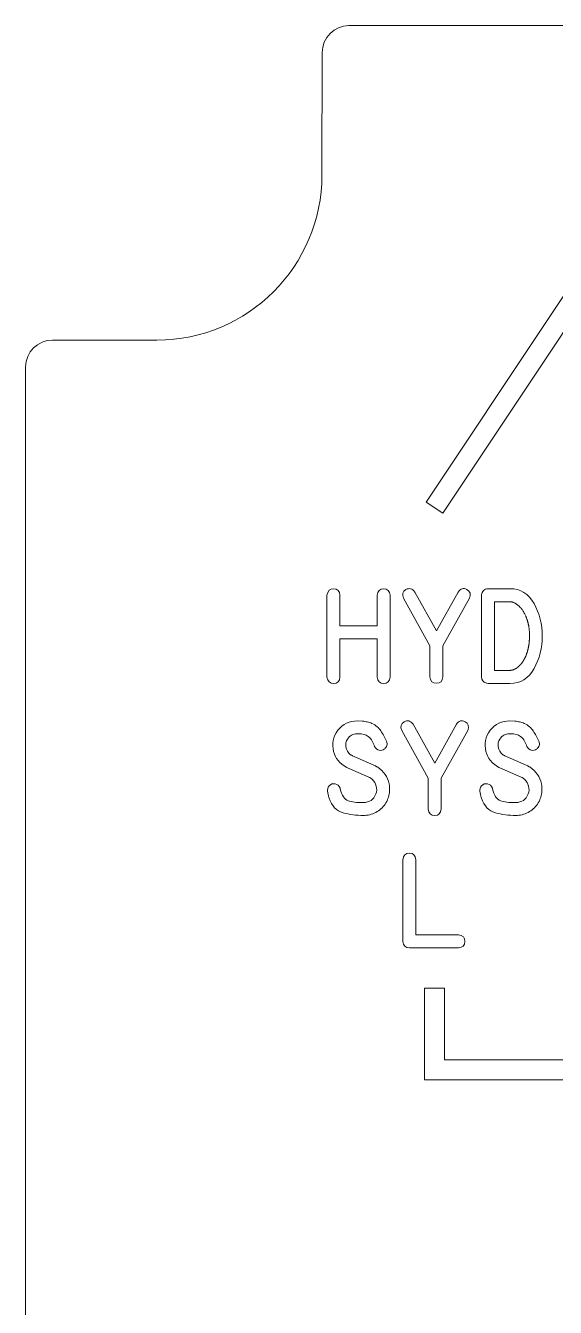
# Model space of a CAD drawing. Header units: millimetres. Extents: x -166 to 342, y -77 to 132.
# Drawn here: x 69.57 to 89.33, y 84.52 to 132.26 of the extents above; entities that cross this region are included whole.
import ezdxf

# ---------------------------------------------------------------- set-up
doc = ezdxf.new("R2010")
doc.units = ezdxf.units.MM
doc.header["$MEASUREMENT"] = 0
doc.layers.add('Engrave', color=7, linetype='Continuous')
doc.layers.add('Front', color=7, linetype='Continuous')

msp = doc.modelspace()

# ---------------------------------------------------------------- linework, layer by layer
at = {"layer": 'Engrave', "color": 114, "lineweight": 9}
for points, knots in [([(113.8184, 127.4256), (113.8184, 127.4256), (94.0148, 127.4256), (94.0148, 127.4256), (94.0148, 127.4256), (94.0148, 127.4256), (85.1305, 114.0986), (85.1305, 114.0986), (85.1305, 114.0986), (85.1305, 114.0986), (84.5064, 114.5148), (84.5064, 114.5148), (84.5064, 114.5148), (84.5064, 114.5148), (93.5024, 128.0086), (93.5024, 128.0086), (93.5024, 128.0086), (93.5024, 128.0086), (93.6135, 128.1755), (93.6135, 128.1755), (93.6135, 128.1755), (93.6135, 128.1755), (93.8143, 128.1755), (93.8143, 128.1755), (93.8143, 128.1755), (93.8143, 128.1755), (113.8184, 128.1755), (113.8184, 128.1755), (113.8184, 128.1755), (113.8184, 128.1755), (113.8184, 127.4256), (113.8184, 127.4256)], [0, 0, 0, 0, 0.1111111, 0.1111111, 0.1111111, 0.1111111, 0.2222222, 0.2222222, 0.2222222, 0.2222222, 0.3333333, 0.3333333, 0.3333333, 0.3333333, 0.4444444, 0.4444444, 0.4444444, 0.4444444, 0.5555556, 0.5555556, 0.5555556, 0.5555556, 0.6666667, 0.6666667, 0.6666667, 0.6666667, 0.7777778, 0.7777778, 0.7777778, 0.7777778, 1, 1, 1, 1]), ([(80.8042, 108.0009), (80.8042, 108.0009), (80.8042, 111.0465), (80.8042, 111.0465), (80.8042, 111.0465), (80.8283, 111.2117), (80.9124, 111.2929), (81.0558, 111.2905), (81.0558, 111.2905), (81.1993, 111.2876), (81.2775, 111.2058), (81.2898, 111.0465), (81.2898, 111.0465), (81.2898, 111.0465), (81.2898, 109.9077), (81.2898, 109.9077), (81.2898, 109.9077), (81.2898, 109.9077), (82.6768, 109.9077), (82.6768, 109.9077), (82.6768, 109.9077), (82.6768, 109.9077), (82.6768, 111.0465), (82.6768, 111.0465), (82.6768, 111.0465), (82.7009, 111.2082), (82.7821, 111.2899), (82.9202, 111.2905), (82.9202, 111.2905), (83.0584, 111.2911), (83.1407, 111.2094), (83.166, 111.0465), (83.166, 111.0465), (83.166, 111.0465), (83.166, 108.0009), (83.166, 108.0009), (83.166, 108.0009), (83.1407, 107.8392), (83.0584, 107.7587), (82.9202, 107.7593), (82.9202, 107.7593), (82.7821, 107.7599), (82.7009, 107.8404), (82.6768, 108.0009), (82.6768, 108.0009), (82.6768, 108.0009), (82.6768, 109.4185), (82.6768, 109.4185), (82.6768, 109.4185), (82.6768, 109.4185), (81.2898, 109.4185), (81.2898, 109.4185), (81.2898, 109.4185), (81.2898, 109.4185), (81.2898, 108.0009), (81.2898, 108.0009), (81.2898, 108.0009), (81.2775, 107.8428), (81.1993, 107.7622), (81.0558, 107.7599), (81.0558, 107.7599), (80.9124, 107.7575), (80.8283, 107.8381), (80.8042, 108.0009)], [0, 0, 0, 0, 0.0588235, 0.0588235, 0.0588235, 0.0588235, 0.1176471, 0.1176471, 0.1176471, 0.1176471, 0.1764706, 0.1764706, 0.1764706, 0.1764706, 0.2352941, 0.2352941, 0.2352941, 0.2352941, 0.2941176, 0.2941176, 0.2941176, 0.2941176, 0.3529412, 0.3529412, 0.3529412, 0.3529412, 0.4117647, 0.4117647, 0.4117647, 0.4117647, 0.4705882, 0.4705882, 0.4705882, 0.4705882, 0.5294118, 0.5294118, 0.5294118, 0.5294118, 0.5882353, 0.5882353, 0.5882353, 0.5882353, 0.6470588, 0.6470588, 0.6470588, 0.6470588, 0.7058824, 0.7058824, 0.7058824, 0.7058824, 0.7647059, 0.7647059, 0.7647059, 0.7647059, 0.8235294, 0.8235294, 0.8235294, 0.8235294, 0.8823529, 0.8823529, 0.8823529, 0.8823529, 1, 1, 1, 1]), ([(85.6977, 111.1653), (85.7871, 111.2999), (85.8953, 111.3317), (86.0223, 111.2617), (86.0223, 111.2617), (86.1493, 111.1917), (86.1816, 111.0824), (86.1199, 110.933), (86.1199, 110.933), (86.1199, 110.933), (85.1292, 109.1639), (85.1292, 109.1639), (85.1292, 109.1639), (85.1292, 109.1639), (85.1292, 108.0115), (85.1292, 108.0115), (85.1292, 108.0115), (85.1186, 107.8487), (85.0386, 107.7669), (84.8887, 107.7669), (84.8887, 107.7669), (84.7388, 107.7669), (84.6588, 107.8487), (84.6488, 108.0115), (84.6488, 108.0115), (84.6488, 108.0115), (84.6488, 109.1639), (84.6488, 109.1639), (84.6488, 109.1639), (84.6488, 109.1639), (83.6599, 110.933), (83.6599, 110.933), (83.6599, 110.933), (83.5987, 111.0812), (83.6299, 111.19), (83.7528, 111.2594), (83.7528, 111.2594), (83.8756, 111.3287), (83.9856, 111.2976), (84.082, 111.1653), (84.082, 111.1653), (84.082, 111.1653), (84.8899, 109.7219), (84.8899, 109.7219), (84.8899, 109.7219), (84.8899, 109.7219), (85.6977, 111.1653), (85.6977, 111.1653)], [0, 0, 0, 0, 0.0769231, 0.0769231, 0.0769231, 0.0769231, 0.1538462, 0.1538462, 0.1538462, 0.1538462, 0.2307692, 0.2307692, 0.2307692, 0.2307692, 0.3076923, 0.3076923, 0.3076923, 0.3076923, 0.3846154, 0.3846154, 0.3846154, 0.3846154, 0.4615385, 0.4615385, 0.4615385, 0.4615385, 0.5384615, 0.5384615, 0.5384615, 0.5384615, 0.6153846, 0.6153846, 0.6153846, 0.6153846, 0.6923077, 0.6923077, 0.6923077, 0.6923077, 0.7692308, 0.7692308, 0.7692308, 0.7692308, 0.8461538, 0.8461538, 0.8461538, 0.8461538, 1, 1, 1, 1]), ([(86.8137, 111.2911), (86.8137, 111.2911), (87.625, 111.2911), (87.625, 111.2911), (87.625, 111.2911), (88.0284, 111.2911), (88.33, 111.1077), (88.5311, 110.7402), (88.5311, 110.7402), (88.7321, 110.3727), (88.8327, 109.9682), (88.8327, 109.5272), (88.8327, 109.5272), (88.8327, 109.0863), (88.7316, 108.6824), (88.5305, 108.3149), (88.5305, 108.3149), (88.3288, 107.9474), (88.0272, 107.7634), (87.625, 107.7634), (87.625, 107.7634), (87.625, 107.7634), (86.8137, 107.7634), (86.8137, 107.7634), (86.8137, 107.7634), (86.8137, 107.7634), (86.8172, 107.7634), (86.8172, 107.7634), (86.8172, 107.7634), (86.8172, 107.7634), (86.8137, 107.7634), (86.8137, 107.7634), (86.8137, 107.7634), (86.776, 107.7693), (86.7555, 107.7728), (86.7519, 107.774), (86.7519, 107.774), (86.6326, 107.8022), (86.5732, 107.8804), (86.5744, 108.008), (86.5744, 108.008), (86.5744, 108.008), (86.5726, 108.008), (86.5726, 108.008), (86.5726, 108.008), (86.5726, 108.008), (86.5744, 111.05), (86.5744, 111.05), (86.5744, 111.05), (86.5732, 111.0536), (86.5726, 111.0583), (86.5726, 111.0636), (86.5726, 111.0636), (86.5761, 111.1271), (86.6008, 111.1806), (86.6473, 111.2247), (86.6473, 111.2247), (86.6943, 111.2688), (86.7502, 111.2911), (86.8154, 111.2911), (86.8154, 111.2911), (86.8154, 111.2911), (86.8137, 111.2911), (86.8137, 111.2911)], [0, 0, 0, 0, 0.0588235, 0.0588235, 0.0588235, 0.0588235, 0.1176471, 0.1176471, 0.1176471, 0.1176471, 0.1764706, 0.1764706, 0.1764706, 0.1764706, 0.2352941, 0.2352941, 0.2352941, 0.2352941, 0.2941176, 0.2941176, 0.2941176, 0.2941176, 0.3529412, 0.3529412, 0.3529412, 0.3529412, 0.4117647, 0.4117647, 0.4117647, 0.4117647, 0.4705882, 0.4705882, 0.4705882, 0.4705882, 0.5294118, 0.5294118, 0.5294118, 0.5294118, 0.5882353, 0.5882353, 0.5882353, 0.5882353, 0.6470588, 0.6470588, 0.6470588, 0.6470588, 0.7058824, 0.7058824, 0.7058824, 0.7058824, 0.7647059, 0.7647059, 0.7647059, 0.7647059, 0.8235294, 0.8235294, 0.8235294, 0.8235294, 0.8823529, 0.8823529, 0.8823529, 0.8823529, 1, 1, 1, 1]), ([(87.625, 108.249), (87.6274, 108.249), (87.6297, 108.249), (87.6321, 108.249), (87.6321, 108.249), (87.6344, 108.249), (87.6374, 108.249), (87.6403, 108.249), (87.6403, 108.249), (87.6427, 108.249), (87.645, 108.2496), (87.6468, 108.2502), (87.6468, 108.2502), (87.6485, 108.2508), (87.6509, 108.2508), (87.6544, 108.2508), (87.6544, 108.2508), (87.6568, 108.2508), (87.6591, 108.2514), (87.6621, 108.252), (87.6621, 108.252), (87.665, 108.2526), (87.668, 108.2526), (87.6715, 108.2526), (87.6715, 108.2526), (87.6738, 108.2526), (87.6762, 108.2532), (87.6785, 108.2532), (87.6785, 108.2532), (87.6809, 108.2538), (87.6838, 108.2543), (87.6874, 108.2543), (87.6874, 108.2543), (87.6891, 108.2543), (87.6915, 108.2543), (87.6938, 108.2549), (87.6938, 108.2549), (87.6962, 108.2555), (87.6991, 108.2561), (87.7026, 108.2561), (87.7026, 108.2561), (87.7073, 108.2585), (87.712, 108.2596), (87.7162, 108.2596), (87.7162, 108.2596), (87.7185, 108.2596), (87.7209, 108.2602), (87.7232, 108.262), (87.7232, 108.262), (87.7256, 108.2637), (87.7285, 108.2655), (87.732, 108.2661), (87.732, 108.2661), (87.7344, 108.2661), (87.7367, 108.2667), (87.7397, 108.2673), (87.7397, 108.2673), (87.7426, 108.2679), (87.7456, 108.2684), (87.7491, 108.2696), (87.7491, 108.2696), (87.7514, 108.2696), (87.7538, 108.2702), (87.7561, 108.2714), (87.7561, 108.2714), (87.7585, 108.2726), (87.7608, 108.2737), (87.7644, 108.2749), (87.7644, 108.2749), (87.7714, 108.2773), (87.7767, 108.2796), (87.7802, 108.282), (87.7802, 108.282), (87.8008, 108.289), (87.8067, 108.2908), (87.7973, 108.289), (87.7973, 108.289), (87.7997, 108.289), (87.802, 108.2896), (87.8044, 108.2914), (87.8044, 108.2914), (87.8067, 108.2931), (87.8096, 108.2943), (87.8126, 108.2955), (87.8126, 108.2955), (87.8232, 108.3026), (87.8279, 108.3055), (87.8267, 108.3043), (87.8267, 108.3043), (87.8379, 108.3102), (87.8437, 108.3131), (87.8437, 108.3131), (87.8437, 108.3131), (87.8461, 108.3143), (87.8485, 108.3155), (87.8508, 108.3172), (87.8508, 108.3172), (87.8532, 108.319), (87.8561, 108.3208), (87.8596, 108.3231), (87.8596, 108.3231), (87.8696, 108.3302), (87.8749, 108.3337), (87.8749, 108.3337), (87.8749, 108.3337), (87.8773, 108.3349), (87.8796, 108.3361), (87.8826, 108.3378), (87.8826, 108.3378), (87.8855, 108.3396), (87.8884, 108.3414), (87.892, 108.3437), (87.892, 108.3437), (87.8943, 108.3449), (87.8967, 108.3466), (87.899, 108.349), (87.899, 108.349), (87.9014, 108.3513), (87.9043, 108.3537), (87.9078, 108.3561), (87.9078, 108.3561), (87.9096, 108.3572), (87.912, 108.3584), (87.9143, 108.3602), (87.9143, 108.3602), (87.9167, 108.3619), (87.9196, 108.3643), (87.9231, 108.366), (87.9231, 108.366), (87.9255, 108.3684), (87.9314, 108.3731), (87.9402, 108.3802), (87.9402, 108.3802), (87.9496, 108.3896), (87.9543, 108.3937), (87.9543, 108.3937), (87.9543, 108.3937), (87.9566, 108.396), (87.9584, 108.3984), (87.9607, 108.4007), (87.9607, 108.4007), (87.9631, 108.4031), (87.966, 108.406), (87.9696, 108.4096), (87.9696, 108.4096), (87.9719, 108.4119), (87.9743, 108.4137), (87.9766, 108.416), (87.9766, 108.416), (87.979, 108.4184), (87.9813, 108.4213), (87.9849, 108.4248), (87.9849, 108.4248), (87.9884, 108.4272), (87.9937, 108.4319), (88.0007, 108.4384), (88.0007, 108.4384), (88.0031, 108.4407), (88.0054, 108.4431), (88.0072, 108.4454), (88.0072, 108.4454), (88.0095, 108.4478), (88.0125, 108.4507), (88.016, 108.4542), (88.016, 108.4542), (88.0184, 108.4566), (88.0207, 108.4589), (88.0231, 108.4619), (88.0231, 108.4619), (88.0254, 108.4648), (88.0284, 108.4678), (88.0313, 108.4713), (88.0313, 108.4713), (88.0454, 108.4895), (88.0501, 108.4954), (88.0454, 108.4883), (88.0454, 108.4883), (88.0536, 108.4966), (88.0583, 108.503), (88.0607, 108.5077), (88.0607, 108.5077), (88.0713, 108.5213), (88.076, 108.5277), (88.0748, 108.5266), (88.0748, 108.5266), (88.0772, 108.5301), (88.0795, 108.533), (88.0813, 108.536), (88.0813, 108.536), (88.0836, 108.5389), (88.0866, 108.5418), (88.0901, 108.5454), (88.0901, 108.5454), (88.0925, 108.5489), (88.0942, 108.5524), (88.096, 108.556), (88.096, 108.556), (88.0977, 108.5595), (88.1007, 108.5624), (88.1036, 108.566), (88.1036, 108.566), (88.1048, 108.5695), (88.1071, 108.573), (88.1101, 108.5771), (88.1101, 108.5771), (88.113, 108.5812), (88.1154, 108.5848), (88.1177, 108.5883), (88.1177, 108.5883), (88.1248, 108.5977), (88.1289, 108.6048), (88.1313, 108.6095), (88.1313, 108.6095), (88.1336, 108.6124), (88.136, 108.6165), (88.1377, 108.6206), (88.1377, 108.6206), (88.1395, 108.6242), (88.1418, 108.6283), (88.1454, 108.6318), (88.1454, 108.6318), (88.1477, 108.6347), (88.1495, 108.6389), (88.1512, 108.643), (88.1512, 108.643), (88.153, 108.6465), (88.1554, 108.6506), (88.1589, 108.6541), (88.1589, 108.6541), (88.1612, 108.6594), (88.1648, 108.6671), (88.1695, 108.6765), (88.1695, 108.6765), (88.1718, 108.68), (88.1736, 108.6835), (88.1754, 108.6882), (88.1754, 108.6882), (88.1771, 108.6929), (88.1795, 108.6977), (88.183, 108.7024), (88.183, 108.7024), (88.1853, 108.7059), (88.1877, 108.7094), (88.1895, 108.7135), (88.1895, 108.7135), (88.1906, 108.7176), (88.1936, 108.7218), (88.1971, 108.7265), (88.1971, 108.7265), (88.1983, 108.73), (88.1995, 108.7335), (88.2012, 108.7382), (88.2012, 108.7382), (88.203, 108.7429), (88.2047, 108.7476), (88.2071, 108.7523), (88.2071, 108.7523), (88.2106, 108.7576), (88.2147, 108.7664), (88.2194, 108.7782), (88.2194, 108.7782), (88.2306, 108.8064), (88.2347, 108.8158), (88.2312, 108.8052), (88.2312, 108.8052), (88.2324, 108.8088), (88.2341, 108.8135), (88.2359, 108.8182), (88.2359, 108.8182), (88.2377, 108.8235), (88.2394, 108.8288), (88.2418, 108.8329), (88.2418, 108.8329), (88.243, 108.8376), (88.2441, 108.8423), (88.2459, 108.847), (88.2459, 108.847), (88.2477, 108.8517), (88.25, 108.8564), (88.2518, 108.8623), (88.2518, 108.8623), (88.2553, 108.8729), (88.2583, 108.8817), (88.2606, 108.8899), (88.2606, 108.8899), (88.2618, 108.8946), (88.263, 108.8993), (88.2647, 108.904), (88.2647, 108.904), (88.2665, 108.9081), (88.2688, 108.9134), (88.2712, 108.9193), (88.2712, 108.9193), (88.2665, 108.9076), (88.2694, 108.9175), (88.2794, 108.9487), (88.2794, 108.9487), (88.2818, 108.954), (88.2853, 108.964), (88.29, 108.9775), (88.29, 108.9775), (88.29, 108.9822), (88.2906, 108.9875), (88.2924, 108.9922), (88.2924, 108.9922), (88.2941, 108.9975), (88.2959, 109.0028), (88.2971, 109.0087), (88.2971, 109.0087), (88.2982, 109.0134), (88.2994, 109.0181), (88.3006, 109.0234), (88.3006, 109.0234), (88.3012, 109.0287), (88.3029, 109.034), (88.3053, 109.0398), (88.3053, 109.0398), (88.3053, 109.0434), (88.3065, 109.0475), (88.3082, 109.0528), (88.3082, 109.0528), (88.31, 109.0581), (88.3112, 109.0634), (88.3123, 109.0692), (88.3123, 109.0692), (88.3135, 109.0769), (88.3153, 109.0881), (88.3176, 109.1016), (88.3176, 109.1016), (88.3176, 109.1063), (88.3182, 109.111), (88.32, 109.1163), (88.32, 109.1163), (88.3218, 109.1216), (88.3235, 109.1269), (88.3241, 109.1327), (88.3241, 109.1327), (88.3241, 109.1374), (88.3247, 109.1421), (88.3259, 109.1474), (88.3259, 109.1474), (88.327, 109.1527), (88.3282, 109.158), (88.3294, 109.1639), (88.3294, 109.1639), (88.3306, 109.1721), (88.3323, 109.1827), (88.3347, 109.1968), (88.3347, 109.1968), (88.3347, 109.2009), (88.3359, 109.2062), (88.3376, 109.2121), (88.3376, 109.2121), (88.3388, 109.218), (88.3406, 109.2233), (88.3417, 109.2292), (88.3417, 109.2292), (88.3417, 109.2374), (88.3429, 109.248), (88.3453, 109.2621), (88.3453, 109.2621), (88.3453, 109.2668), (88.3453, 109.2715), (88.3459, 109.2768), (88.3459, 109.2768), (88.3464, 109.2821), (88.3476, 109.288), (88.3488, 109.2944), (88.3488, 109.2944), (88.3506, 109.3085), (88.3517, 109.3191), (88.3517, 109.3273), (88.3517, 109.3273), (88.3529, 109.3356), (88.3535, 109.3462), (88.3535, 109.3603), (88.3535, 109.3603), (88.3547, 109.3685), (88.3553, 109.3797), (88.3553, 109.3944), (88.3553, 109.3944), (88.3564, 109.4026), (88.357, 109.4138), (88.357, 109.4273), (88.357, 109.4273), (88.357, 109.4332), (88.3576, 109.4385), (88.3582, 109.4438), (88.3582, 109.4438), (88.3588, 109.4491), (88.3594, 109.4549), (88.3606, 109.462), (88.3606, 109.462), (88.3606, 109.4667), (88.3611, 109.4714), (88.3617, 109.4767), (88.3617, 109.4767), (88.3617, 109.4814), (88.3623, 109.4879), (88.3623, 109.4943), (88.3623, 109.4943), (88.3623, 109.499), (88.3623, 109.5043), (88.3623, 109.5102), (88.3623, 109.5102), (88.3623, 109.5155), (88.3623, 109.5214), (88.3623, 109.5272), (88.3623, 109.5272), (88.3623, 109.5331), (88.3623, 109.5384), (88.3623, 109.5437), (88.3623, 109.5437), (88.3623, 109.549), (88.3623, 109.5543), (88.3623, 109.5602), (88.3623, 109.5602), (88.3623, 109.5655), (88.3617, 109.5713), (88.3617, 109.576), (88.3617, 109.576), (88.3611, 109.5813), (88.3606, 109.5878), (88.3606, 109.5943), (88.3606, 109.5943), (88.3606, 109.599), (88.3606, 109.6043), (88.3606, 109.6102), (88.3606, 109.6102), (88.3606, 109.6154), (88.3606, 109.6213), (88.3606, 109.6272), (88.3606, 109.6272), (88.3606, 109.6343), (88.3594, 109.6454), (88.357, 109.6619), (88.357, 109.6619), (88.357, 109.6754), (88.3564, 109.686), (88.3553, 109.6925), (88.3553, 109.6925), (88.3553, 109.7007), (88.3541, 109.7125), (88.3517, 109.7289), (88.3517, 109.7289), (88.3517, 109.7424), (88.3511, 109.753), (88.35, 109.7601), (88.35, 109.7601), (88.35, 109.7677), (88.3494, 109.7789), (88.347, 109.7924), (88.347, 109.7924), (88.3459, 109.7971), (88.3447, 109.8024), (88.3441, 109.8083), (88.3441, 109.8083), (88.3435, 109.8136), (88.3435, 109.8195), (88.3435, 109.8253), (88.3435, 109.8253), (88.3412, 109.8389), (88.3388, 109.85), (88.3364, 109.8583), (88.3364, 109.8583), (88.3353, 109.8624), (88.3341, 109.8677), (88.3329, 109.8724), (88.3329, 109.8724), (88.3317, 109.8777), (88.3312, 109.883), (88.3312, 109.8888), (88.3312, 109.8888), (88.33, 109.8971), (88.3282, 109.9077), (88.3259, 109.9218), (88.3259, 109.9218), (88.3247, 109.93), (88.3235, 109.9406), (88.3212, 109.9547), (88.3212, 109.9547), (88.3165, 109.9682), (88.3135, 109.9788), (88.3123, 109.9853), (88.3123, 109.9853), (88.31, 109.9994), (88.3082, 110.0088), (88.3071, 110.0147), (88.3071, 110.0147), (88.3047, 110.0194), (88.3029, 110.0241), (88.3018, 110.0294), (88.3018, 110.0294), (88.3006, 110.0347), (88.3, 110.0399), (88.2988, 110.0458), (88.2988, 110.0458), (88.2976, 110.0505), (88.2959, 110.0552), (88.2935, 110.0605), (88.2935, 110.0605), (88.2912, 110.0658), (88.29, 110.0711), (88.29, 110.077), (88.29, 110.077), (88.2794, 110.1076), (88.2765, 110.1176), (88.2812, 110.1058), (88.2812, 110.1058), (88.2788, 110.114), (88.2765, 110.124), (88.273, 110.1352), (88.273, 110.1352), (88.2706, 110.1387), (88.2682, 110.1428), (88.2665, 110.1481), (88.2665, 110.1481), (88.2647, 110.1534), (88.2635, 110.1581), (88.2624, 110.1628), (88.2624, 110.1628), (88.2612, 110.1664), (88.2577, 110.1763), (88.2518, 110.1922), (88.2518, 110.1922), (88.2477, 110.2034), (88.2441, 110.2128), (88.2418, 110.2199), (88.2418, 110.2199), (88.2394, 110.2234), (88.2377, 110.2275), (88.2359, 110.2328), (88.2359, 110.2328), (88.2341, 110.2381), (88.2324, 110.2428), (88.2312, 110.2475), (88.2312, 110.2475), (88.2289, 110.2504), (88.2265, 110.2545), (88.2247, 110.2592), (88.2247, 110.2592), (88.2224, 110.264), (88.2206, 110.2687), (88.2194, 110.2734), (88.2194, 110.2734), (88.2147, 110.2845), (88.2106, 110.2933), (88.2071, 110.2992), (88.2071, 110.2992), (88.2024, 110.3104), (88.1995, 110.3186), (88.1971, 110.3233), (88.1971, 110.3233), (88.1924, 110.3345), (88.1883, 110.3433), (88.1848, 110.3486), (88.1848, 110.3486), (88.1824, 110.3521), (88.1801, 110.3563), (88.1783, 110.3604), (88.1783, 110.3604), (88.1759, 110.3639), (88.1742, 110.368), (88.173, 110.3715), (88.173, 110.3715), (88.1659, 110.3827), (88.1612, 110.3909), (88.1589, 110.3957), (88.1589, 110.3957), (88.1489, 110.4115), (88.1442, 110.4192), (88.1454, 110.418), (88.1454, 110.418), (88.1418, 110.4215), (88.1395, 110.425), (88.1377, 110.4292), (88.1377, 110.4292), (88.136, 110.4333), (88.1336, 110.4368), (88.1313, 110.4403), (88.1313, 110.4403), (88.1289, 110.445), (88.1248, 110.4515), (88.1177, 110.4609), (88.1177, 110.4609), (88.1154, 110.4644), (88.113, 110.468), (88.1107, 110.4709), (88.1107, 110.4709), (88.1083, 110.4744), (88.1066, 110.478), (88.1054, 110.4815), (88.1054, 110.4815), (88.1001, 110.4921), (88.0901, 110.505), (88.0766, 110.5209), (88.0766, 110.5209), (88.0742, 110.5232), (88.0648, 110.5362), (88.0489, 110.5591), (88.0489, 110.5591), (88.0348, 110.575), (88.0248, 110.5867), (88.0178, 110.5938), (88.0178, 110.5938), (88.0107, 110.6014), (88.0007, 110.6126), (87.9866, 110.6261), (87.9866, 110.6261), (87.9778, 110.6367), (87.9678, 110.6461), (87.9572, 110.6555), (87.9572, 110.6555), (87.9496, 110.6614), (87.9384, 110.6696), (87.9249, 110.6814), (87.9249, 110.6814), (87.9131, 110.6908), (87.9025, 110.699), (87.892, 110.7073), (87.892, 110.7073), (87.8655, 110.7243), (87.8549, 110.732), (87.8596, 110.7296), (87.8596, 110.7296), (87.8361, 110.7431), (87.8261, 110.7496), (87.8285, 110.7484), (87.8285, 110.7484), (87.8285, 110.7484), (87.8179, 110.7537), (87.7973, 110.7643), (87.7973, 110.7643), (87.7926, 110.7661), (87.782, 110.7702), (87.7644, 110.7761), (87.7644, 110.7761), (87.7497, 110.7819), (87.7385, 110.7861), (87.732, 110.7884), (87.732, 110.7884), (87.7262, 110.789), (87.7209, 110.7908), (87.7162, 110.7925), (87.7162, 110.7925), (87.712, 110.7943), (87.7073, 110.796), (87.7026, 110.7984), (87.7026, 110.7984), (87.6821, 110.8019), (87.6715, 110.8037), (87.6715, 110.8037), (87.6715, 110.8037), (87.6644, 110.8049), (87.6544, 110.8055), (87.6403, 110.8055), (87.6403, 110.8055), (87.6374, 110.8055), (87.6344, 110.8055), (87.6321, 110.8055), (87.6321, 110.8055), (87.6297, 110.8055), (87.6274, 110.8055), (87.625, 110.8055), (87.625, 110.8055), (87.625, 110.8055), (87.0565, 110.8055), (87.0565, 110.8055), (87.0565, 110.8055), (87.0565, 110.8055), (87.0565, 108.249), (87.0565, 108.249), (87.0565, 108.249), (87.0565, 108.249), (87.0565, 108.249), (87.0565, 108.249), (87.0565, 108.249), (87.0565, 108.249), (87.625, 108.249), (87.625, 108.249)], [0, 0, 0, 0, 0.005848, 0.005848, 0.005848, 0.005848, 0.0116959, 0.0116959, 0.0116959, 0.0116959, 0.0175439, 0.0175439, 0.0175439, 0.0175439, 0.0233918, 0.0233918, 0.0233918, 0.0233918, 0.0292398, 0.0292398, 0.0292398, 0.0292398, 0.0350877, 0.0350877, 0.0350877, 0.0350877, 0.0409357, 0.0409357, 0.0409357, 0.0409357, 0.0467836, 0.0467836, 0.0467836, 0.0467836, 0.0526316, 0.0526316, 0.0526316, 0.0526316, 0.0584795, 0.0584795, 0.0584795, 0.0584795, 0.0643275, 0.0643275, 0.0643275, 0.0643275, 0.0701754, 0.0701754, 0.0701754, 0.0701754, 0.0760234, 0.0760234, 0.0760234, 0.0760234, 0.0818713, 0.0818713, 0.0818713, 0.0818713, 0.0877193, 0.0877193, 0.0877193, 0.0877193, 0.0935673, 0.0935673, 0.0935673, 0.0935673, 0.0994152, 0.0994152, 0.0994152, 0.0994152, 0.1052632, 0.1052632, 0.1052632, 0.1052632, 0.1111111, 0.1111111, 0.1111111, 0.1111111, 0.1169591, 0.1169591, 0.1169591, 0.1169591, 0.122807, 0.122807, 0.122807, 0.122807, 0.128655, 0.128655, 0.128655, 0.128655, 0.1345029, 0.1345029, 0.1345029, 0.1345029, 0.1403509, 0.1403509, 0.1403509, 0.1403509, 0.1461988, 0.1461988, 0.1461988, 0.1461988, 0.1520468, 0.1520468, 0.1520468, 0.1520468, 0.1578947, 0.1578947, 0.1578947, 0.1578947, 0.1637427, 0.1637427, 0.1637427, 0.1637427, 0.1695906, 0.1695906, 0.1695906, 0.1695906, 0.1754386, 0.1754386, 0.1754386, 0.1754386, 0.1812865, 0.1812865, 0.1812865, 0.1812865, 0.1871345, 0.1871345, 0.1871345, 0.1871345, 0.1929825, 0.1929825, 0.1929825, 0.1929825, 0.1988304, 0.1988304, 0.1988304, 0.1988304, 0.2046784, 0.2046784, 0.2046784, 0.2046784, 0.2105263, 0.2105263, 0.2105263, 0.2105263, 0.2163743, 0.2163743, 0.2163743, 0.2163743, 0.2222222, 0.2222222, 0.2222222, 0.2222222, 0.2280702, 0.2280702, 0.2280702, 0.2280702, 0.2339181, 0.2339181, 0.2339181, 0.2339181, 0.2397661, 0.2397661, 0.2397661, 0.2397661, 0.245614, 0.245614, 0.245614, 0.245614, 0.251462, 0.251462, 0.251462, 0.251462, 0.2573099, 0.2573099, 0.2573099, 0.2573099, 0.2631579, 0.2631579, 0.2631579, 0.2631579, 0.2690058, 0.2690058, 0.2690058, 0.2690058, 0.2748538, 0.2748538, 0.2748538, 0.2748538, 0.2807018, 0.2807018, 0.2807018, 0.2807018, 0.2865497, 0.2865497, 0.2865497, 0.2865497, 0.2923977, 0.2923977, 0.2923977, 0.2923977, 0.2982456, 0.2982456, 0.2982456, 0.2982456, 0.3040936, 0.3040936, 0.3040936, 0.3040936, 0.3099415, 0.3099415, 0.3099415, 0.3099415, 0.3157895, 0.3157895, 0.3157895, 0.3157895, 0.3216374, 0.3216374, 0.3216374, 0.3216374, 0.3274854, 0.3274854, 0.3274854, 0.3274854, 0.3333333, 0.3333333, 0.3333333, 0.3333333, 0.3391813, 0.3391813, 0.3391813, 0.3391813, 0.3450292, 0.3450292, 0.3450292, 0.3450292, 0.3508772, 0.3508772, 0.3508772, 0.3508772, 0.3567251, 0.3567251, 0.3567251, 0.3567251, 0.3625731, 0.3625731, 0.3625731, 0.3625731, 0.3684211, 0.3684211, 0.3684211, 0.3684211, 0.374269, 0.374269, 0.374269, 0.374269, 0.380117, 0.380117, 0.380117, 0.380117, 0.3859649, 0.3859649, 0.3859649, 0.3859649, 0.3918129, 0.3918129, 0.3918129, 0.3918129, 0.3976608, 0.3976608, 0.3976608, 0.3976608, 0.4035088, 0.4035088, 0.4035088, 0.4035088, 0.4093567, 0.4093567, 0.4093567, 0.4093567, 0.4152047, 0.4152047, 0.4152047, 0.4152047, 0.4210526, 0.4210526, 0.4210526, 0.4210526, 0.4269006, 0.4269006, 0.4269006, 0.4269006, 0.4327485, 0.4327485, 0.4327485, 0.4327485, 0.4385965, 0.4385965, 0.4385965, 0.4385965, 0.4444444, 0.4444444, 0.4444444, 0.4444444, 0.4502924, 0.4502924, 0.4502924, 0.4502924, 0.4561404, 0.4561404, 0.4561404, 0.4561404, 0.4619883, 0.4619883, 0.4619883, 0.4619883, 0.4678363, 0.4678363, 0.4678363, 0.4678363, 0.4736842, 0.4736842, 0.4736842, 0.4736842, 0.4795322, 0.4795322, 0.4795322, 0.4795322, 0.4853801, 0.4853801, 0.4853801, 0.4853801, 0.4912281, 0.4912281, 0.4912281, 0.4912281, 0.497076, 0.497076, 0.497076, 0.497076, 0.502924, 0.502924, 0.502924, 0.502924, 0.5087719, 0.5087719, 0.5087719, 0.5087719, 0.5146199, 0.5146199, 0.5146199, 0.5146199, 0.5204678, 0.5204678, 0.5204678, 0.5204678, 0.5263158, 0.5263158, 0.5263158, 0.5263158, 0.5321637, 0.5321637, 0.5321637, 0.5321637, 0.5380117, 0.5380117, 0.5380117, 0.5380117, 0.5438596, 0.5438596, 0.5438596, 0.5438596, 0.5497076, 0.5497076, 0.5497076, 0.5497076, 0.5555556, 0.5555556, 0.5555556, 0.5555556, 0.5614035, 0.5614035, 0.5614035, 0.5614035, 0.5672515, 0.5672515, 0.5672515, 0.5672515, 0.5730994, 0.5730994, 0.5730994, 0.5730994, 0.5789474, 0.5789474, 0.5789474, 0.5789474, 0.5847953, 0.5847953, 0.5847953, 0.5847953, 0.5906433, 0.5906433, 0.5906433, 0.5906433, 0.5964912, 0.5964912, 0.5964912, 0.5964912, 0.6023392, 0.6023392, 0.6023392, 0.6023392, 0.6081871, 0.6081871, 0.6081871, 0.6081871, 0.6140351, 0.6140351, 0.6140351, 0.6140351, 0.619883, 0.619883, 0.619883, 0.619883, 0.625731, 0.625731, 0.625731, 0.625731, 0.6315789, 0.6315789, 0.6315789, 0.6315789, 0.6374269, 0.6374269, 0.6374269, 0.6374269, 0.6432749, 0.6432749, 0.6432749, 0.6432749, 0.6491228, 0.6491228, 0.6491228, 0.6491228, 0.6549708, 0.6549708, 0.6549708, 0.6549708, 0.6608187, 0.6608187, 0.6608187, 0.6608187, 0.6666667, 0.6666667, 0.6666667, 0.6666667, 0.6725146, 0.6725146, 0.6725146, 0.6725146, 0.6783626, 0.6783626, 0.6783626, 0.6783626, 0.6842105, 0.6842105, 0.6842105, 0.6842105, 0.6900585, 0.6900585, 0.6900585, 0.6900585, 0.6959064, 0.6959064, 0.6959064, 0.6959064, 0.7017544, 0.7017544, 0.7017544, 0.7017544, 0.7076023, 0.7076023, 0.7076023, 0.7076023, 0.7134503, 0.7134503, 0.7134503, 0.7134503, 0.7192982, 0.7192982, 0.7192982, 0.7192982, 0.7251462, 0.7251462, 0.7251462, 0.7251462, 0.7309942, 0.7309942, 0.7309942, 0.7309942, 0.7368421, 0.7368421, 0.7368421, 0.7368421, 0.7426901, 0.7426901, 0.7426901, 0.7426901, 0.748538, 0.748538, 0.748538, 0.748538, 0.754386, 0.754386, 0.754386, 0.754386, 0.7602339, 0.7602339, 0.7602339, 0.7602339, 0.7660819, 0.7660819, 0.7660819, 0.7660819, 0.7719298, 0.7719298, 0.7719298, 0.7719298, 0.7777778, 0.7777778, 0.7777778, 0.7777778, 0.7836257, 0.7836257, 0.7836257, 0.7836257, 0.7894737, 0.7894737, 0.7894737, 0.7894737, 0.7953216, 0.7953216, 0.7953216, 0.7953216, 0.8011696, 0.8011696, 0.8011696, 0.8011696, 0.8070175, 0.8070175, 0.8070175, 0.8070175, 0.8128655, 0.8128655, 0.8128655, 0.8128655, 0.8187135, 0.8187135, 0.8187135, 0.8187135, 0.8245614, 0.8245614, 0.8245614, 0.8245614, 0.8304094, 0.8304094, 0.8304094, 0.8304094, 0.8362573, 0.8362573, 0.8362573, 0.8362573, 0.8421053, 0.8421053, 0.8421053, 0.8421053, 0.8479532, 0.8479532, 0.8479532, 0.8479532, 0.8538012, 0.8538012, 0.8538012, 0.8538012, 0.8596491, 0.8596491, 0.8596491, 0.8596491, 0.8654971, 0.8654971, 0.8654971, 0.8654971, 0.871345, 0.871345, 0.871345, 0.871345, 0.877193, 0.877193, 0.877193, 0.877193, 0.8830409, 0.8830409, 0.8830409, 0.8830409, 0.8888889, 0.8888889, 0.8888889, 0.8888889, 0.8947368, 0.8947368, 0.8947368, 0.8947368, 0.9005848, 0.9005848, 0.9005848, 0.9005848, 0.9064327, 0.9064327, 0.9064327, 0.9064327, 0.9122807, 0.9122807, 0.9122807, 0.9122807, 0.9181287, 0.9181287, 0.9181287, 0.9181287, 0.9239766, 0.9239766, 0.9239766, 0.9239766, 0.9298246, 0.9298246, 0.9298246, 0.9298246, 0.9356725, 0.9356725, 0.9356725, 0.9356725, 0.9415205, 0.9415205, 0.9415205, 0.9415205, 0.9473684, 0.9473684, 0.9473684, 0.9473684, 0.9532164, 0.9532164, 0.9532164, 0.9532164, 0.9590643, 0.9590643, 0.9590643, 0.9590643, 0.9649123, 0.9649123, 0.9649123, 0.9649123, 0.9707602, 0.9707602, 0.9707602, 0.9707602, 0.9766082, 0.9766082, 0.9766082, 0.9766082, 0.9824561, 0.9824561, 0.9824561, 0.9824561, 0.9883041, 0.9883041, 0.9883041, 0.9883041, 1, 1, 1, 1]), ([(82.5593, 104.7167), (82.5593, 104.7167), (82.5869, 104.705), (82.5869, 104.705), (82.5869, 104.705), (82.5869, 104.705), (82.6181, 104.6897), (82.6181, 104.6897), (82.6181, 104.6897), (82.6181, 104.6897), (82.6457, 104.6738), (82.6457, 104.6738), (82.6457, 104.6738), (82.6534, 104.6679), (82.6628, 104.6626), (82.6722, 104.6573), (82.6722, 104.6573), (82.6822, 104.6526), (82.6916, 104.6468), (82.701, 104.6415), (82.701, 104.6415), (82.9279, 104.4921), (83.069, 104.2852), (83.1225, 104.0212), (83.1225, 104.0212), (83.1431, 103.9177), (83.1478, 103.8113), (83.1367, 103.7025), (83.1367, 103.7025), (83.1178, 103.5461), (83.0632, 103.4021), (82.972, 103.2692), (82.972, 103.2692), (82.8809, 103.1363), (82.7662, 103.034), (82.6287, 102.9617), (82.6287, 102.9617), (82.4805, 102.8835), (82.327, 102.8447), (82.1683, 102.8447), (82.1683, 102.8447), (81.902, 102.8447), (81.648, 102.8788), (81.4051, 102.947), (81.4051, 102.947), (81.1629, 103.0152), (80.9901, 103.198), (80.8872, 103.4956), (80.8872, 103.4956), (80.873, 103.5338), (80.8631, 103.5726), (80.856, 103.6126), (80.856, 103.6126), (80.8489, 103.6531), (80.8407, 103.6931), (80.8319, 103.7337), (80.8319, 103.7337), (80.8148, 103.816), (80.8348, 103.8889), (80.893, 103.9524), (80.893, 103.9524), (80.9507, 104.0153), (81.023, 104.0394), (81.1088, 104.0247), (81.1088, 104.0247), (81.1999, 104.0059), (81.2629, 103.95), (81.2987, 103.856), (81.2987, 103.856), (81.2987, 103.856), (81.304, 103.8401), (81.304, 103.8401), (81.304, 103.8401), (81.3587, 103.5908), (81.4551, 103.442), (81.5921, 103.3938), (81.5921, 103.3938), (81.7297, 103.3456), (81.9202, 103.3239), (82.1648, 103.3286), (82.1648, 103.3286), (82.39, 103.3286), (82.5446, 103.4344), (82.6287, 103.6455), (82.6287, 103.6455), (82.6651, 103.7396), (82.671, 103.8377), (82.6457, 103.9395), (82.6457, 103.9395), (82.6204, 104.0406), (82.5705, 104.1258), (82.4958, 104.1934), (82.4958, 104.1934), (82.4623, 104.2223), (82.4188, 104.2487), (82.3647, 104.274), (82.3647, 104.274), (82.3647, 104.274), (81.5674, 104.6238), (81.5674, 104.6238), (81.5674, 104.6238), (81.5674, 104.6238), (81.5415, 104.6379), (81.5415, 104.6379), (81.5415, 104.6379), (81.2805, 104.7755), (81.1188, 104.9713), (81.0559, 105.2253), (81.0559, 105.2253), (80.9789, 105.5193), (81.0324, 105.7827), (81.217, 106.0167), (81.217, 106.0167), (81.401, 106.2501), (81.6433, 106.3671), (81.9425, 106.3671), (81.9425, 106.3671), (81.9425, 106.3671), (82.1324, 106.3618), (82.1324, 106.3618), (82.1324, 106.3618), (82.1942, 106.3506), (82.2541, 106.3395), (82.3112, 106.3283), (82.3112, 106.3283), (82.3688, 106.3177), (82.427, 106.2989), (82.4852, 106.2724), (82.4852, 106.2724), (82.6298, 106.2048), (82.741, 106.1113), (82.818, 105.9932), (82.818, 105.9932), (82.895, 105.875), (82.9644, 105.7468), (83.0261, 105.6092), (83.0261, 105.6092), (83.032, 105.5963), (83.0373, 105.5816), (83.042, 105.5645), (83.042, 105.5645), (83.0543, 105.5081), (83.0485, 105.457), (83.0244, 105.4111), (83.0244, 105.4111), (83.0108, 105.3823), (82.9961, 105.3605), (82.9814, 105.3458), (82.9814, 105.3458), (82.9667, 105.3305), (82.9544, 105.3205), (82.9456, 105.3147), (82.9456, 105.3147), (82.8856, 105.2723), (82.8203, 105.2594), (82.7492, 105.277), (82.7492, 105.277), (82.6775, 105.2929), (82.6234, 105.3388), (82.5852, 105.4146), (82.5852, 105.4146), (82.5552, 105.4811), (82.5234, 105.5493), (82.4899, 105.6186), (82.4899, 105.6186), (82.4558, 105.688), (82.4082, 105.7456), (82.3476, 105.7921), (82.3476, 105.7921), (82.3223, 105.8103), (82.2977, 105.8238), (82.2741, 105.8321), (82.2741, 105.8321), (82.2506, 105.8409), (82.2247, 105.8503), (82.1959, 105.8609), (82.1959, 105.8609), (82.1959, 105.8609), (82.0842, 105.8797), (82.0842, 105.8797), (82.0842, 105.8797), (82.0842, 105.8797), (81.9255, 105.885), (81.9255, 105.885), (81.9255, 105.885), (81.7714, 105.8826), (81.6538, 105.8162), (81.5727, 105.6851), (81.5727, 105.6851), (81.5174, 105.601), (81.4969, 105.5075), (81.5104, 105.404), (81.5104, 105.404), (81.5263, 105.277), (81.5862, 105.1783), (81.6897, 105.1077), (81.6897, 105.1077), (81.6944, 105.1048), (81.6991, 105.1007), (81.705, 105.0965), (81.705, 105.0965), (81.7109, 105.093), (81.7173, 105.0889), (81.7238, 105.0854), (81.7238, 105.0854), (81.7238, 105.0854), (81.7432, 105.0771), (81.7432, 105.0771), (81.7432, 105.0771), (81.7432, 105.0771), (81.7638, 105.0683), (81.7638, 105.0683), (81.7638, 105.0683), (81.7638, 105.0683), (82.5593, 104.7167), (82.5593, 104.7167)], [0, 0, 0, 0, 0.0181818, 0.0181818, 0.0181818, 0.0181818, 0.0363636, 0.0363636, 0.0363636, 0.0363636, 0.0545455, 0.0545455, 0.0545455, 0.0545455, 0.0727273, 0.0727273, 0.0727273, 0.0727273, 0.0909091, 0.0909091, 0.0909091, 0.0909091, 0.1090909, 0.1090909, 0.1090909, 0.1090909, 0.1272727, 0.1272727, 0.1272727, 0.1272727, 0.1454545, 0.1454545, 0.1454545, 0.1454545, 0.1636364, 0.1636364, 0.1636364, 0.1636364, 0.1818182, 0.1818182, 0.1818182, 0.1818182, 0.2, 0.2, 0.2, 0.2, 0.2181818, 0.2181818, 0.2181818, 0.2181818, 0.2363636, 0.2363636, 0.2363636, 0.2363636, 0.2545455, 0.2545455, 0.2545455, 0.2545455, 0.2727273, 0.2727273, 0.2727273, 0.2727273, 0.2909091, 0.2909091, 0.2909091, 0.2909091, 0.3090909, 0.3090909, 0.3090909, 0.3090909, 0.3272727, 0.3272727, 0.3272727, 0.3272727, 0.3454545, 0.3454545, 0.3454545, 0.3454545, 0.3636364, 0.3636364, 0.3636364, 0.3636364, 0.3818182, 0.3818182, 0.3818182, 0.3818182, 0.4, 0.4, 0.4, 0.4, 0.4181818, 0.4181818, 0.4181818, 0.4181818, 0.4363636, 0.4363636, 0.4363636, 0.4363636, 0.4545455, 0.4545455, 0.4545455, 0.4545455, 0.4727273, 0.4727273, 0.4727273, 0.4727273, 0.4909091, 0.4909091, 0.4909091, 0.4909091, 0.5090909, 0.5090909, 0.5090909, 0.5090909, 0.5272727, 0.5272727, 0.5272727, 0.5272727, 0.5454545, 0.5454545, 0.5454545, 0.5454545, 0.5636364, 0.5636364, 0.5636364, 0.5636364, 0.5818182, 0.5818182, 0.5818182, 0.5818182, 0.6, 0.6, 0.6, 0.6, 0.6181818, 0.6181818, 0.6181818, 0.6181818, 0.6363636, 0.6363636, 0.6363636, 0.6363636, 0.6545455, 0.6545455, 0.6545455, 0.6545455, 0.6727273, 0.6727273, 0.6727273, 0.6727273, 0.6909091, 0.6909091, 0.6909091, 0.6909091, 0.7090909, 0.7090909, 0.7090909, 0.7090909, 0.7272727, 0.7272727, 0.7272727, 0.7272727, 0.7454545, 0.7454545, 0.7454545, 0.7454545, 0.7636364, 0.7636364, 0.7636364, 0.7636364, 0.7818182, 0.7818182, 0.7818182, 0.7818182, 0.8, 0.8, 0.8, 0.8, 0.8181818, 0.8181818, 0.8181818, 0.8181818, 0.8363636, 0.8363636, 0.8363636, 0.8363636, 0.8545455, 0.8545455, 0.8545455, 0.8545455, 0.8727273, 0.8727273, 0.8727273, 0.8727273, 0.8909091, 0.8909091, 0.8909091, 0.8909091, 0.9090909, 0.9090909, 0.9090909, 0.9090909, 0.9272727, 0.9272727, 0.9272727, 0.9272727, 0.9454545, 0.9454545, 0.9454545, 0.9454545, 0.9636364, 0.9636364, 0.9636364, 0.9636364, 1, 1, 1, 1]), ([(85.6325, 106.2413), (85.7219, 106.3759), (85.8301, 106.4077), (85.9571, 106.3377), (85.9571, 106.3377), (86.0841, 106.2677), (86.1164, 106.1584), (86.0547, 106.009), (86.0547, 106.009), (86.0547, 106.009), (85.064, 104.2399), (85.064, 104.2399), (85.064, 104.2399), (85.064, 104.2399), (85.064, 103.0875), (85.064, 103.0875), (85.064, 103.0875), (85.0534, 102.9247), (84.9734, 102.8429), (84.8235, 102.8429), (84.8235, 102.8429), (84.6736, 102.8429), (84.5936, 102.9247), (84.5836, 103.0875), (84.5836, 103.0875), (84.5836, 103.0875), (84.5836, 104.2399), (84.5836, 104.2399), (84.5836, 104.2399), (84.5836, 104.2399), (83.5947, 106.009), (83.5947, 106.009), (83.5947, 106.009), (83.5335, 106.1572), (83.5647, 106.266), (83.6876, 106.3354), (83.6876, 106.3354), (83.8104, 106.4047), (83.9204, 106.3736), (84.0168, 106.2413), (84.0168, 106.2413), (84.0168, 106.2413), (84.8247, 104.7979), (84.8247, 104.7979), (84.8247, 104.7979), (84.8247, 104.7979), (85.6325, 106.2413), (85.6325, 106.2413)], [0, 0, 0, 0, 0.0769231, 0.0769231, 0.0769231, 0.0769231, 0.1538462, 0.1538462, 0.1538462, 0.1538462, 0.2307692, 0.2307692, 0.2307692, 0.2307692, 0.3076923, 0.3076923, 0.3076923, 0.3076923, 0.3846154, 0.3846154, 0.3846154, 0.3846154, 0.4615385, 0.4615385, 0.4615385, 0.4615385, 0.5384615, 0.5384615, 0.5384615, 0.5384615, 0.6153846, 0.6153846, 0.6153846, 0.6153846, 0.6923077, 0.6923077, 0.6923077, 0.6923077, 0.7692308, 0.7692308, 0.7692308, 0.7692308, 0.8461538, 0.8461538, 0.8461538, 0.8461538, 1, 1, 1, 1]), ([(88.2401, 104.7167), (88.2401, 104.7167), (88.2677, 104.705), (88.2677, 104.705), (88.2677, 104.705), (88.2677, 104.705), (88.2989, 104.6897), (88.2989, 104.6897), (88.2989, 104.6897), (88.2989, 104.6897), (88.3265, 104.6738), (88.3265, 104.6738), (88.3265, 104.6738), (88.3342, 104.6679), (88.3436, 104.6626), (88.353, 104.6573), (88.353, 104.6573), (88.363, 104.6526), (88.3724, 104.6468), (88.3818, 104.6415), (88.3818, 104.6415), (88.6087, 104.4921), (88.7498, 104.2852), (88.8033, 104.0212), (88.8033, 104.0212), (88.8239, 103.9177), (88.8286, 103.8113), (88.8175, 103.7025), (88.8175, 103.7025), (88.7986, 103.5461), (88.744, 103.4021), (88.6528, 103.2692), (88.6528, 103.2692), (88.5617, 103.1363), (88.447, 103.034), (88.3095, 102.9617), (88.3095, 102.9617), (88.1613, 102.8835), (88.0078, 102.8447), (87.8491, 102.8447), (87.8491, 102.8447), (87.5828, 102.8447), (87.3288, 102.8788), (87.0859, 102.947), (87.0859, 102.947), (86.8437, 103.0152), (86.6709, 103.198), (86.568, 103.4956), (86.568, 103.4956), (86.5538, 103.5338), (86.5439, 103.5726), (86.5368, 103.6126), (86.5368, 103.6126), (86.5297, 103.6531), (86.5215, 103.6931), (86.5127, 103.7337), (86.5127, 103.7337), (86.4956, 103.816), (86.5156, 103.8889), (86.5738, 103.9524), (86.5738, 103.9524), (86.6315, 104.0153), (86.7038, 104.0394), (86.7896, 104.0247), (86.7896, 104.0247), (86.8807, 104.0059), (86.9437, 103.95), (86.9795, 103.856), (86.9795, 103.856), (86.9795, 103.856), (86.9848, 103.8401), (86.9848, 103.8401), (86.9848, 103.8401), (87.0395, 103.5908), (87.1359, 103.442), (87.2729, 103.3938), (87.2729, 103.3938), (87.4105, 103.3456), (87.601, 103.3239), (87.8456, 103.3286), (87.8456, 103.3286), (88.0708, 103.3286), (88.2254, 103.4344), (88.3095, 103.6455), (88.3095, 103.6455), (88.3459, 103.7396), (88.3518, 103.8377), (88.3265, 103.9395), (88.3265, 103.9395), (88.3012, 104.0406), (88.2513, 104.1258), (88.1766, 104.1934), (88.1766, 104.1934), (88.1431, 104.2223), (88.0996, 104.2487), (88.0455, 104.274), (88.0455, 104.274), (88.0455, 104.274), (87.2482, 104.6238), (87.2482, 104.6238), (87.2482, 104.6238), (87.2482, 104.6238), (87.2223, 104.6379), (87.2223, 104.6379), (87.2223, 104.6379), (86.9613, 104.7755), (86.7996, 104.9713), (86.7367, 105.2253), (86.7367, 105.2253), (86.6597, 105.5193), (86.7132, 105.7827), (86.8978, 106.0167), (86.8978, 106.0167), (87.0818, 106.2501), (87.3241, 106.3671), (87.6233, 106.3671), (87.6233, 106.3671), (87.6233, 106.3671), (87.8132, 106.3618), (87.8132, 106.3618), (87.8132, 106.3618), (87.875, 106.3506), (87.9349, 106.3395), (87.992, 106.3283), (87.992, 106.3283), (88.0496, 106.3177), (88.1078, 106.2989), (88.166, 106.2724), (88.166, 106.2724), (88.3106, 106.2048), (88.4218, 106.1113), (88.4988, 105.9932), (88.4988, 105.9932), (88.5758, 105.875), (88.6452, 105.7468), (88.7069, 105.6092), (88.7069, 105.6092), (88.7128, 105.5963), (88.7181, 105.5816), (88.7228, 105.5645), (88.7228, 105.5645), (88.7351, 105.5081), (88.7293, 105.457), (88.7052, 105.4111), (88.7052, 105.4111), (88.6916, 105.3823), (88.6769, 105.3605), (88.6622, 105.3458), (88.6622, 105.3458), (88.6475, 105.3305), (88.6352, 105.3205), (88.6264, 105.3147), (88.6264, 105.3147), (88.5664, 105.2723), (88.5011, 105.2594), (88.43, 105.277), (88.43, 105.277), (88.3583, 105.2929), (88.3042, 105.3388), (88.266, 105.4146), (88.266, 105.4146), (88.236, 105.4811), (88.2042, 105.5493), (88.1707, 105.6186), (88.1707, 105.6186), (88.1366, 105.688), (88.089, 105.7456), (88.0284, 105.7921), (88.0284, 105.7921), (88.0031, 105.8103), (87.9785, 105.8238), (87.9549, 105.8321), (87.9549, 105.8321), (87.9314, 105.8409), (87.9055, 105.8503), (87.8767, 105.8609), (87.8767, 105.8609), (87.8767, 105.8609), (87.765, 105.8797), (87.765, 105.8797), (87.765, 105.8797), (87.765, 105.8797), (87.6063, 105.885), (87.6063, 105.885), (87.6063, 105.885), (87.4522, 105.8826), (87.3346, 105.8162), (87.2535, 105.6851), (87.2535, 105.6851), (87.1982, 105.601), (87.1777, 105.5075), (87.1912, 105.404), (87.1912, 105.404), (87.2071, 105.277), (87.267, 105.1783), (87.3705, 105.1077), (87.3705, 105.1077), (87.3752, 105.1048), (87.3799, 105.1007), (87.3858, 105.0965), (87.3858, 105.0965), (87.3917, 105.093), (87.3981, 105.0889), (87.4046, 105.0854), (87.4046, 105.0854), (87.4046, 105.0854), (87.424, 105.0771), (87.424, 105.0771), (87.424, 105.0771), (87.424, 105.0771), (87.4446, 105.0683), (87.4446, 105.0683), (87.4446, 105.0683), (87.4446, 105.0683), (88.2401, 104.7167), (88.2401, 104.7167)], [0, 0, 0, 0, 0.0181818, 0.0181818, 0.0181818, 0.0181818, 0.0363636, 0.0363636, 0.0363636, 0.0363636, 0.0545455, 0.0545455, 0.0545455, 0.0545455, 0.0727273, 0.0727273, 0.0727273, 0.0727273, 0.0909091, 0.0909091, 0.0909091, 0.0909091, 0.1090909, 0.1090909, 0.1090909, 0.1090909, 0.1272727, 0.1272727, 0.1272727, 0.1272727, 0.1454545, 0.1454545, 0.1454545, 0.1454545, 0.1636364, 0.1636364, 0.1636364, 0.1636364, 0.1818182, 0.1818182, 0.1818182, 0.1818182, 0.2, 0.2, 0.2, 0.2, 0.2181818, 0.2181818, 0.2181818, 0.2181818, 0.2363636, 0.2363636, 0.2363636, 0.2363636, 0.2545455, 0.2545455, 0.2545455, 0.2545455, 0.2727273, 0.2727273, 0.2727273, 0.2727273, 0.2909091, 0.2909091, 0.2909091, 0.2909091, 0.3090909, 0.3090909, 0.3090909, 0.3090909, 0.3272727, 0.3272727, 0.3272727, 0.3272727, 0.3454545, 0.3454545, 0.3454545, 0.3454545, 0.3636364, 0.3636364, 0.3636364, 0.3636364, 0.3818182, 0.3818182, 0.3818182, 0.3818182, 0.4, 0.4, 0.4, 0.4, 0.4181818, 0.4181818, 0.4181818, 0.4181818, 0.4363636, 0.4363636, 0.4363636, 0.4363636, 0.4545455, 0.4545455, 0.4545455, 0.4545455, 0.4727273, 0.4727273, 0.4727273, 0.4727273, 0.4909091, 0.4909091, 0.4909091, 0.4909091, 0.5090909, 0.5090909, 0.5090909, 0.5090909, 0.5272727, 0.5272727, 0.5272727, 0.5272727, 0.5454545, 0.5454545, 0.5454545, 0.5454545, 0.5636364, 0.5636364, 0.5636364, 0.5636364, 0.5818182, 0.5818182, 0.5818182, 0.5818182, 0.6, 0.6, 0.6, 0.6, 0.6181818, 0.6181818, 0.6181818, 0.6181818, 0.6363636, 0.6363636, 0.6363636, 0.6363636, 0.6545455, 0.6545455, 0.6545455, 0.6545455, 0.6727273, 0.6727273, 0.6727273, 0.6727273, 0.6909091, 0.6909091, 0.6909091, 0.6909091, 0.7090909, 0.7090909, 0.7090909, 0.7090909, 0.7272727, 0.7272727, 0.7272727, 0.7272727, 0.7454545, 0.7454545, 0.7454545, 0.7454545, 0.7636364, 0.7636364, 0.7636364, 0.7636364, 0.7818182, 0.7818182, 0.7818182, 0.7818182, 0.8, 0.8, 0.8, 0.8, 0.8181818, 0.8181818, 0.8181818, 0.8181818, 0.8363636, 0.8363636, 0.8363636, 0.8363636, 0.8545455, 0.8545455, 0.8545455, 0.8545455, 0.8727273, 0.8727273, 0.8727273, 0.8727273, 0.8909091, 0.8909091, 0.8909091, 0.8909091, 0.9090909, 0.9090909, 0.9090909, 0.9090909, 0.9272727, 0.9272727, 0.9272727, 0.9272727, 0.9454545, 0.9454545, 0.9454545, 0.9454545, 0.9636364, 0.9636364, 0.9636364, 0.9636364, 1, 1, 1, 1]), ([(83.8789, 97.9136), (83.7378, 97.923), (83.6561, 98.0024), (83.6343, 98.1529), (83.6343, 98.1529), (83.6343, 98.1529), (83.6343, 101.1985), (83.6343, 101.1985), (83.6343, 101.1985), (83.6584, 101.3637), (83.7425, 101.4449), (83.8859, 101.4425), (83.8859, 101.4425), (84.0294, 101.4396), (84.1076, 101.3578), (84.1199, 101.1985), (84.1199, 101.1985), (84.1199, 101.1985), (84.1199, 98.3946), (84.1199, 98.3946), (84.1199, 98.3946), (84.1199, 98.3946), (85.7098, 98.3958), (85.7098, 98.3958), (85.7098, 98.3958), (85.8732, 98.3775), (85.9538, 98.2952), (85.952, 98.1488), (85.952, 98.1488), (85.9502, 98.0024), (85.8691, 97.9242), (85.708, 97.9136), (85.708, 97.9136), (85.708, 97.9136), (83.8789, 97.9136), (83.8789, 97.9136)], [0, 0, 0, 0, 0.1, 0.1, 0.1, 0.1, 0.2, 0.2, 0.2, 0.2, 0.3, 0.3, 0.3, 0.3, 0.4, 0.4, 0.4, 0.4, 0.5, 0.5, 0.5, 0.5, 0.6, 0.6, 0.6, 0.6, 0.7, 0.7, 0.7, 0.7, 0.8, 0.8, 0.8, 0.8, 1, 1, 1, 1])]:
    msp.add_open_spline(points, degree=3, knots=knots, dxfattribs=at)
at = {"layer": 'Engrave', "color": 240, "lineweight": 9}
msp.add_open_spline([(85.1935, 96.4144), (85.1935, 96.4144), (85.1935, 93.7465), (85.1935, 93.7465), (85.1935, 93.7465), (85.1935, 93.7465), (155.4432, 93.7465), (155.4432, 93.7465), (155.4432, 93.7465), (155.4432, 93.7465), (155.4432, 96.6788), (155.4432, 96.6788), (155.4432, 96.6788), (155.4432, 96.6788), (156.1931, 96.6788), (156.1931, 96.6788), (156.1931, 96.6788), (156.1931, 96.6788), (156.1931, 92.9964), (156.1931, 92.9964), (156.1931, 92.9964), (156.1931, 92.9964), (84.8185, 92.9964), (84.8185, 92.9964), (84.8185, 92.9964), (84.8185, 92.9964), (84.4433, 92.9964), (84.4433, 92.9964), (84.4433, 92.9964), (84.4433, 92.9964), (84.4433, 93.3714), (84.4433, 93.3714), (84.4433, 93.3714), (84.4433, 93.3714), (84.4433, 96.4144), (84.4433, 96.4144), (84.4433, 96.4144), (84.4433, 96.4144), (85.1935, 96.4144), (85.1935, 96.4144)], degree=3, knots=[0, 0, 0, 0, 0.0909091, 0.0909091, 0.0909091, 0.0909091, 0.1818182, 0.1818182, 0.1818182, 0.1818182, 0.2727273, 0.2727273, 0.2727273, 0.2727273, 0.3636364, 0.3636364, 0.3636364, 0.3636364, 0.4545455, 0.4545455, 0.4545455, 0.4545455, 0.5454545, 0.5454545, 0.5454545, 0.5454545, 0.6363636, 0.6363636, 0.6363636, 0.6363636, 0.7272727, 0.7272727, 0.7272727, 0.7272727, 0.8181818, 0.8181818, 0.8181818, 0.8181818, 1, 1, 1, 1], dxfattribs=at)
at = {"layer": 'Front', "color": 250, "lineweight": 9}
msp.add_open_spline([(152.6833, 132.2633), (152.6833, 132.2633), (81.6274, 132.2633), (81.6274, 132.2633), (81.6274, 132.2633), (81.0774, 132.2633), (80.6286, 131.8152), (80.6275, 131.2654), (80.6275, 131.2654), (80.6275, 131.2654), (80.618, 126.7054), (80.618, 126.7054), (80.618, 126.7054), (80.6178, 123.3068), (77.862, 120.5503), (74.4633, 120.5503), (74.4633, 120.5503), (74.4329, 120.5503), (74.4029, 120.5509), (74.3728, 120.5515), (74.3728, 120.5515), (74.3728, 120.5515), (74.3726, 120.5503), (74.3726, 120.5503), (74.3726, 120.5503), (74.3726, 120.5503), (70.5681, 120.5503), (70.5681, 120.5503), (70.5681, 120.5503), (70.0176, 120.5503), (69.5688, 120.1016), (69.5683, 119.5513), (69.5683, 119.5513), (69.5682, 66.8239), (69.5684, -17.0402), (69.5684, -64.3556), (69.5684, -64.3556), (69.5688, -64.9059), (70.0178, -65.3547), (70.5683, -65.3547), (70.5683, -65.3547), (70.5683, -65.3547), (74.0973, -65.3547), (74.0973, -65.3547), (74.0973, -65.3547), (74.0973, -65.3547), (74.0973, -65.3565), (74.0973, -65.3565), (74.0973, -65.3565), (74.1273, -65.3555), (74.1576, -65.3547), (74.1879, -65.3547), (74.1879, -65.3547), (77.5863, -65.3547), (80.3426, -68.1108), (80.3426, -71.5095), (80.3426, -71.5095), (80.3426, -71.5095), (80.3443, -75.837), (80.3443, -75.837), (80.3443, -75.837), (80.3445, -76.388), (80.7937, -76.8367), (81.3444, -76.8367), (81.3444, -76.8367), (81.3444, -76.8367), (159.3139, -76.8367), (159.3139, -76.8367), (159.3139, -76.8367), (159.8569, -76.8367), (160.3016, -76.4019), (160.3139, -75.8594), (160.3139, -75.8594), (160.3139, -75.8594), (160.4131, -71.4821), (160.4131, -71.4821), (160.4131, -71.4821), (160.4133, -71.4745), (160.4133, -71.4683), (160.4133, -71.461), (160.4133, -71.461), (160.4192, -68.0689), (162.779, -65.3589), (166.1733, -65.3589), (166.1733, -65.3589), (166.2035, -65.3589), (166.2337, -65.3595), (166.2638, -65.3601), (166.2638, -65.3601), (166.2638, -65.3601), (166.2638, -65.3589), (166.2638, -65.3589), (166.2638, -65.3589), (166.2638, -65.3589), (170.068, -65.3589), (170.068, -65.3589), (170.068, -65.3589), (170.6189, -65.3589), (171.0683, -64.9096), (171.0683, -64.3587), (171.0683, -64.3587), (171.0682, -17.1467), (171.0682, 32.5805), (171.0682, 86.8463), (171.0682, 86.8463), (171.0682, 87.3972), (170.619, 87.8464), (170.0682, 87.8464), (170.0682, 87.8464), (170.0682, 87.8464), (166.539, 87.8464), (166.539, 87.8464), (166.539, 87.8464), (166.539, 87.8464), (166.539, 87.8478), (166.539, 87.8478), (166.539, 87.8478), (166.5091, 87.8472), (166.479, 87.8464), (166.4487, 87.8464), (166.4487, 87.8464), (163.0501, 87.8464), (160.294, 91.5024), (160.294, 94.9012), (160.294, 94.9012), (160.3992, 98.6272), (161.7592, 101.4373), (166.5219, 102.0797), (166.5219, 102.0797), (167.3051, 102.2579), (167.371, 103.0392), (167.0458, 103.7648), (167.0458, 103.7648), (162.8334, 113.1637), (158.0492, 122.4704), (153.5834, 131.699), (153.5834, 131.699), (153.4124, 132.0527), (153.0762, 132.2633), (152.6833, 132.2633)], degree=3, knots=[0, 0, 0, 0, 0.0277778, 0.0277778, 0.0277778, 0.0277778, 0.0555556, 0.0555556, 0.0555556, 0.0555556, 0.0833333, 0.0833333, 0.0833333, 0.0833333, 0.1111111, 0.1111111, 0.1111111, 0.1111111, 0.1388889, 0.1388889, 0.1388889, 0.1388889, 0.1666667, 0.1666667, 0.1666667, 0.1666667, 0.1944444, 0.1944444, 0.1944444, 0.1944444, 0.2222222, 0.2222222, 0.2222222, 0.2222222, 0.25, 0.25, 0.25, 0.25, 0.2777778, 0.2777778, 0.2777778, 0.2777778, 0.3055556, 0.3055556, 0.3055556, 0.3055556, 0.3333333, 0.3333333, 0.3333333, 0.3333333, 0.3611111, 0.3611111, 0.3611111, 0.3611111, 0.3888889, 0.3888889, 0.3888889, 0.3888889, 0.4166667, 0.4166667, 0.4166667, 0.4166667, 0.4444444, 0.4444444, 0.4444444, 0.4444444, 0.4722222, 0.4722222, 0.4722222, 0.4722222, 0.5, 0.5, 0.5, 0.5, 0.5277778, 0.5277778, 0.5277778, 0.5277778, 0.5555556, 0.5555556, 0.5555556, 0.5555556, 0.5833333, 0.5833333, 0.5833333, 0.5833333, 0.6111111, 0.6111111, 0.6111111, 0.6111111, 0.6388889, 0.6388889, 0.6388889, 0.6388889, 0.6666667, 0.6666667, 0.6666667, 0.6666667, 0.6944444, 0.6944444, 0.6944444, 0.6944444, 0.7222222, 0.7222222, 0.7222222, 0.7222222, 0.75, 0.75, 0.75, 0.75, 0.7777778, 0.7777778, 0.7777778, 0.7777778, 0.8055556, 0.8055556, 0.8055556, 0.8055556, 0.8333333, 0.8333333, 0.8333333, 0.8333333, 0.8611111, 0.8611111, 0.8611111, 0.8611111, 0.8888889, 0.8888889, 0.8888889, 0.8888889, 0.9166667, 0.9166667, 0.9166667, 0.9166667, 0.9444444, 0.9444444, 0.9444444, 0.9444444, 1, 1, 1, 1], dxfattribs=at)

doc.saveas('drawing.dxf')
